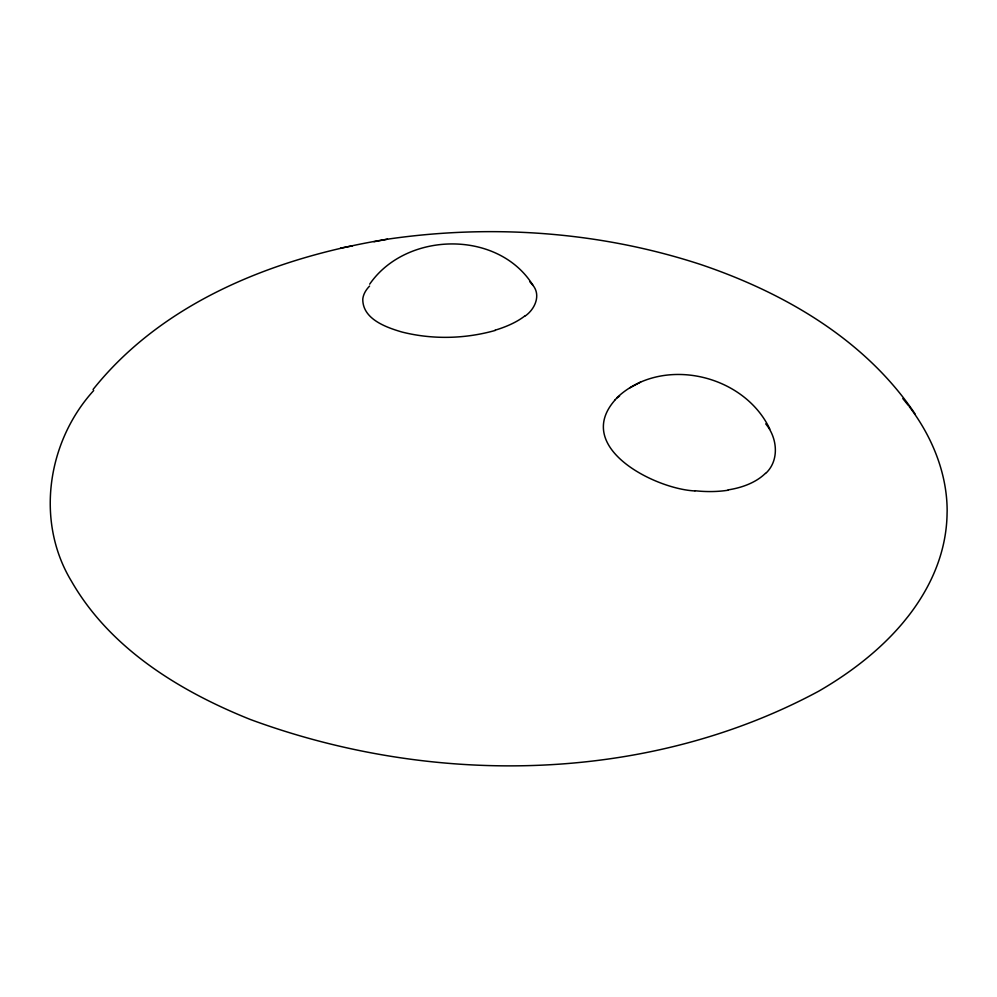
<?xml version="1.0" encoding="UTF-8"?>
<svg xmlns="http://www.w3.org/2000/svg" width="997" height="997" viewBox="0 0 997 997"><rect width="100%" height="100%" fill="white"/><g stroke="black" fill="none" stroke-linecap="round" stroke-linejoin="round"><path stroke-width="1.5" d="M369.688 284.157C406.203 231.117 498.45 229.534 532.984 285.366C541.234 295.548 534.629 309.631 524.97 316.149M93.057 389.491C164.193 300.321 277.814 256.865 387.459 239.193C492.194 223.901 600.518 231.591 701.215 264.679C784.228 292.794 865.246 339.703 915.009 413.83M93.693 390.537C47.32 441.459 35.182 521.219 71.398 581.114C110.069 648.611 179.871 691.233 250.322 719.473C432.112 786.546 646.168 784.066 818.662 691.22A437.272 252.465 0 0 0 903.332 622.315L908.055 616.47A443.478 256.042 0 0 0 947.075 513.38L947.15 510.913C947.1 472.964 931.883 436.399 909.177 406.477M765.646 473.45C779.754 460.377 777.373 437.683 765.708 423.85M615.336 399.672C572.565 447.479 655.203 489.078 694.946 490.935M616.944 397.703C661.946 355.256 743.862 374.037 769.809 429.071M640.61 382.075L629.718 387.908M495.335 330.406C465.038 338.992 432.374 339.728 401.816 331.989C386.013 327.328 362.596 319.065 362.783 299.187A86.44 37.25 -1.6 0 1 369.563 286.077M340.575 248.116L352.39 245.873M374.012 241.735L387.459 239.193M529.694 281.578L532.984 285.366M902.821 398.576L908.267 405.343M524.659 316.074A84.807 37.363 -2.7 0 1 495.06 330.206M765.409 473.338A84.857 50.461 12.3 0 1 728.134 489.888M615.186 399.61A84.795 51.221 11.4 0 1 619.573 396.083M728.346 490.188A86.44 50.909 12.1 0 1 694.934 490.723"/></g></svg>
